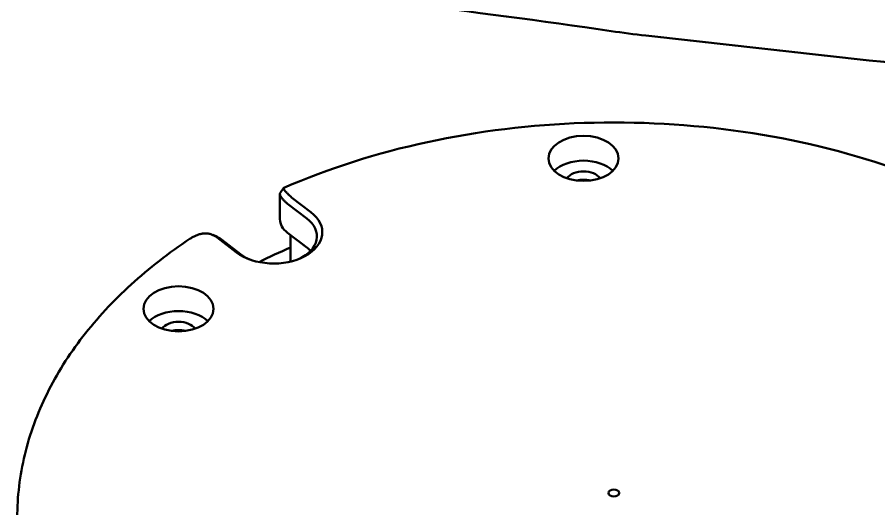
# Model space of a CAD drawing. Header units: millimetres. Extents: x 36 to 3196, y 27 to 5967.
# Drawn here: x 1764.7 to 1844.5, y 5382.2 to 5427.7 of the extents above; entities that cross this region are included whole.
import ezdxf

# ---------------------------------------------------------------- set-up
doc = ezdxf.new("R2010")
doc.units = ezdxf.units.MM
doc.layers.add('외형선(ISO)', color=7, linetype='Continuous', lineweight=50)

msp = doc.modelspace()

# ---------------------------------------------------------------- linework, layer by layer
at = {"layer": '외형선(ISO)'}
for p, q in [((1789.0335, 5411.3204), (1789.0335, 5408.9562)), ((1789.0706, 5411.4404), (1789.3746, 5411.8519)), ((1789.7354, 5410.3979), (1791.5217, 5409.0295)), ((1791.9047, 5409.6191), (1790.1184, 5410.9875)), ((1782.8292, 5407.5066), (1783.177, 5407.3541)), ((1783.224, 5407.2689), (1785.0103, 5405.9005)), ((1785.3933, 5405.7241), (1783.6071, 5407.0925)), ((1791.5217, 5406.3483), (1789.7354, 5407.7167)), ((1790.0068, 5407.5089), (1790.0068, 5405.2997)), ((1790.7086, 5406.9712), (1791.5217, 5406.3483))]:
    msp.add_line(p, q, dxfattribs=at)
for centre, major_axis in [((1817.1486, 5414.5941), (-3.25, 0)), ((1779.6418, 5400.6748), (-3.25, 0)), ((1819.9541, 5383.632), (-0.5, 0))]:
    msp.add_ellipse(centre, major_axis=major_axis, ratio=0.6427876, dxfattribs=at)
for centre, major_axis, start_param, end_param in [((1817.1486, 5412.2959), (3.25, 0), 0.5824123, 2.5591804), ((1817.1486, 5412.2959), (1.7, 0), 0.4338548, 2.7077378), ((1817.1486, 5411.5299), (-1.7, 0), 4.3324339, 5.0923441), ((1792.0335, 5412.0204), (2.5, 0), 3.7292748, 3.8397244), ((1792.0335, 5411.6374), (3, 0), 3.7292748, 3.8397244), ((1788.4575, 5407.7598), (4.5, 0), 3.8397244, 6.981317), ((1792.0335, 5408.9562), (-3, 0), 0, 0.6981317), ((1788.4575, 5407.3768), (4, 0), 5.3268943, 6.981317), ((1781.3089, 5406.236), (-2.5, 0), 3.8397244, 3.950174), ((1781.3089, 5405.8529), (-3, 0), 3.8397244, 3.950174), ((1819.9541, 5377.6569), (53.75, 0), 2.1617584, 2.228394), ((1788.4575, 5404.6956), (4, 0), 0.5484817, 0.6981317), ((1788.4575, 5404.6956), (-4, 0), 3.6900743, 3.8397244), ((1788.4575, 5407.3768), (4, 0), 3.8397244, 4.0978837), ((1793.0068, 5405.2997), (-3, 0), 0, 0.1298277), ((1779.6418, 5398.3766), (3.25, 0), 0.5824123, 2.5591804), ((1779.6418, 5398.3766), (1.7, 0), 0.4338548, 2.7077378), ((1779.6418, 5397.6106), (-1.7, 0), 4.3324339, 5.0923441)]:
    msp.add_ellipse(centre, major_axis=major_axis, ratio=0.6427876, start_param=start_param, end_param=end_param, dxfattribs=at)
for points in [[(1819.7056, 5426.3765), (1806.7867, 5428.2524), (1793.7528, 5429.858), (1780.621, 5430.9643)], [(1822.921, 5425.9599), (1821.8495, 5426.0817), (1820.7774, 5426.2209), (1819.7056, 5426.3765)], [(1783.3805, 5407.2477), (1783.3147, 5407.2881), (1783.2468, 5407.3235), (1783.177, 5407.3541)]]:
    msp.add_open_spline(points, degree=3, dxfattribs=at)
for points, knots in [([(1918.401, 5418.8516), (1917.6531, 5418.8471), (1916.9052, 5418.8447), (1899.7399, 5418.8345), (1883.3348, 5419.8411), (1852.338, 5422.6731), (1837.6034, 5424.2912), (1822.921, 5425.9599)], [15.6937208, 15.6937208, 15.6937208, 15.6937208, 15.9181317, 15.9181317, 20.8443936, 20.8443936, 25.3619295, 25.3619295, 25.3619295, 25.3619295]), ([(1789.3895, 5411.8633), (1793.5217, 5413.668), (1798.0119, 5415.0965), (1807.3968, 5417.1201), (1812.291, 5417.7149), (1822.1444, 5418.0352), (1827.1028, 5417.7607), (1836.7398, 5416.3585), (1841.4177, 5415.2312), (1850.1689, 5412.1892), (1854.2418, 5410.275), (1857.8689, 5408.0195)], [6.2099951, 6.2099951, 6.2099951, 6.2099951, 6.4831259, 6.4831259, 6.7562567, 6.7562567, 7.0293875, 7.0293875, 7.3025183, 7.3025183, 7.5756492, 7.5756492, 7.5756492, 7.5756492]), ([(1789.953, 5411.1295), (1789.8848, 5411.1947), (1789.8229, 5411.2553), (1789.7669, 5411.3118), (1789.7389, 5411.34), (1789.7123, 5411.3672), (1789.6872, 5411.3934), (1789.6621, 5411.4195), (1789.6384, 5411.4447), (1789.6162, 5411.4688), (1789.594, 5411.493), (1789.5731, 5411.5162), (1789.554, 5411.538), (1789.5349, 5411.5598), (1789.5174, 5411.5804), (1789.5015, 5411.5998), (1789.4855, 5411.6192), (1789.4711, 5411.6374), (1789.4582, 5411.6545), (1789.4453, 5411.6717), (1789.4338, 5411.6877), (1789.4237, 5411.7026), (1789.4136, 5411.7176), (1789.4049, 5411.7315), (1789.3976, 5411.7443), (1789.3903, 5411.7572), (1789.3844, 5411.7689), (1789.3799, 5411.7795), (1789.3753, 5411.7901), (1789.3721, 5411.7997), (1789.3701, 5411.8083), (1789.3681, 5411.8169), (1789.3673, 5411.8245), (1789.3677, 5411.8311), (1789.3681, 5411.8378), (1789.3697, 5411.8435), (1789.3724, 5411.8484), (1789.3751, 5411.8532), (1789.3788, 5411.8572), (1789.3837, 5411.8603), (1789.3855, 5411.8614), (1789.3874, 5411.8624), (1789.3895, 5411.8633)], [-1, -1, -1, -1, -0.9375, -0.9375, -0.9375, -0.90625, -0.90625, -0.90625, -0.875, -0.875, -0.875, -0.84375, -0.84375, -0.84375, -0.8125, -0.8125, -0.8125, -0.78125, -0.78125, -0.78125, -0.75, -0.75, -0.75, -0.71875, -0.71875, -0.71875, -0.6875, -0.6875, -0.6875, -0.65625, -0.65625, -0.65625, -0.625, -0.625, -0.625, -0.59375, -0.59375, -0.59375, -0.5625, -0.5625, -0.5625, -0.55108503, -0.55108503, -0.55108503, -0.55108503]), ([(1789.0706, 5411.4404), (1789.0685, 5411.4376), (1789.0665, 5411.4347), (1789.0646, 5411.4318), (1789.0574, 5411.4208), (1789.0514, 5411.409), (1789.0466, 5411.3964), (1789.0418, 5411.3838), (1789.0383, 5411.3704), (1789.0362, 5411.3561), (1789.034, 5411.3418), (1789.0331, 5411.3267), (1789.0337, 5411.3107), (1789.0343, 5411.2947), (1789.0363, 5411.2777), (1789.0398, 5411.2598), (1789.0434, 5411.2418), (1789.0484, 5411.223), (1789.055, 5411.2034), (1789.0617, 5411.1838), (1789.0698, 5411.1633), (1789.0796, 5411.1419), (1789.0894, 5411.1206), (1789.1008, 5411.0983), (1789.1139, 5411.0752), (1789.1271, 5411.052), (1789.1419, 5411.0279), (1789.1585, 5411.0028), (1789.1752, 5410.9777), (1789.1937, 5410.9515), (1789.2139, 5410.9247), (1789.2341, 5410.8978), (1789.2559, 5410.8703), (1789.2794, 5410.8421), (1789.3029, 5410.8138), (1789.3281, 5410.7849), (1789.3549, 5410.7552), (1789.4086, 5410.6959), (1789.4691, 5410.6336), (1789.5369, 5410.5683)], [-0.41446936, -0.41446936, -0.41446936, -0.41446936, -0.40625, -0.40625, -0.40625, -0.375, -0.375, -0.375, -0.34375, -0.34375, -0.34375, -0.3125, -0.3125, -0.3125, -0.28125, -0.28125, -0.28125, -0.25, -0.25, -0.25, -0.21875, -0.21875, -0.21875, -0.1875, -0.1875, -0.1875, -0.15625, -0.15625, -0.15625, -0.125, -0.125, -0.125, -0.09375, -0.09375, -0.09375, -0.0625, -0.0625, -0.0625, 0, 0, 0, 0]), ([(1764.7041, 5381.3339), (1764.7041, 5383.2931), (1764.9394, 5385.252), (1765.8669, 5389.1016), (1766.5587, 5390.9921), (1768.365, 5394.6506), (1769.4792, 5396.4189), (1772.0881, 5399.7955), (1773.5827, 5401.404), (1776.9091, 5404.4334), (1778.7409, 5405.8544), (1780.7185, 5407.1699)], [5.23598776, 5.23598776, 5.23598776, 5.23598776, 5.38963991, 5.38963991, 5.54329206, 5.54329206, 5.69694422, 5.69694422, 5.85059637, 5.85059637, 6.00424852, 6.00424852, 6.00424852, 6.00424852]), ([(1780.7185, 5407.1699), (1780.7257, 5407.1747), (1780.7329, 5407.1795), (1780.7401, 5407.1842), (1780.7839, 5407.2128), (1780.8284, 5407.2406), (1780.8734, 5407.2673), (1780.9185, 5407.2939), (1780.9638, 5407.3193), (1781.0095, 5407.3435), (1781.0553, 5407.3677), (1781.1013, 5407.3907), (1781.1478, 5407.4124), (1781.1943, 5407.434), (1781.2411, 5407.4544), (1781.2884, 5407.4734), (1781.3356, 5407.4925), (1781.3833, 5407.5102), (1781.4313, 5407.5264), (1781.4794, 5407.5427), (1781.5278, 5407.5575), (1781.5768, 5407.5708), (1781.6257, 5407.5841), (1781.675, 5407.5958), (1781.7249, 5407.606), (1781.7748, 5407.6161), (1781.8249, 5407.6245), (1781.8748, 5407.631), (1781.9248, 5407.6376), (1781.9748, 5407.6424), (1782.0248, 5407.6452), (1782.0747, 5407.6481), (1782.1247, 5407.649), (1782.1747, 5407.648), (1782.2247, 5407.6469), (1782.2747, 5407.6439), (1782.3246, 5407.6387), (1782.3746, 5407.6335), (1782.4248, 5407.6262), (1782.4742, 5407.6167), (1782.5236, 5407.6072), (1782.5723, 5407.5956), (1782.6204, 5407.5818), (1782.6685, 5407.568), (1782.716, 5407.5521), (1782.7627, 5407.534), (1782.8563, 5407.4978), (1782.9472, 5407.4528), (1783.0352, 5407.3983)], [-0.50516081, -0.50516081, -0.50516081, -0.50516081, -0.5, -0.5, -0.5, -0.46875, -0.46875, -0.46875, -0.4375, -0.4375, -0.4375, -0.40625, -0.40625, -0.40625, -0.375, -0.375, -0.375, -0.34375, -0.34375, -0.34375, -0.3125, -0.3125, -0.3125, -0.28125, -0.28125, -0.28125, -0.25, -0.25, -0.25, -0.21875, -0.21875, -0.21875, -0.1875, -0.1875, -0.1875, -0.15625, -0.15625, -0.15625, -0.125, -0.125, -0.125, -0.09375, -0.09375, -0.09375, -0.0625, -0.0625, -0.0625, 0, 0, 0, 0])]:
    msp.add_open_spline(points, degree=3, knots=knots, dxfattribs=at)

doc.saveas('drawing.dxf')
